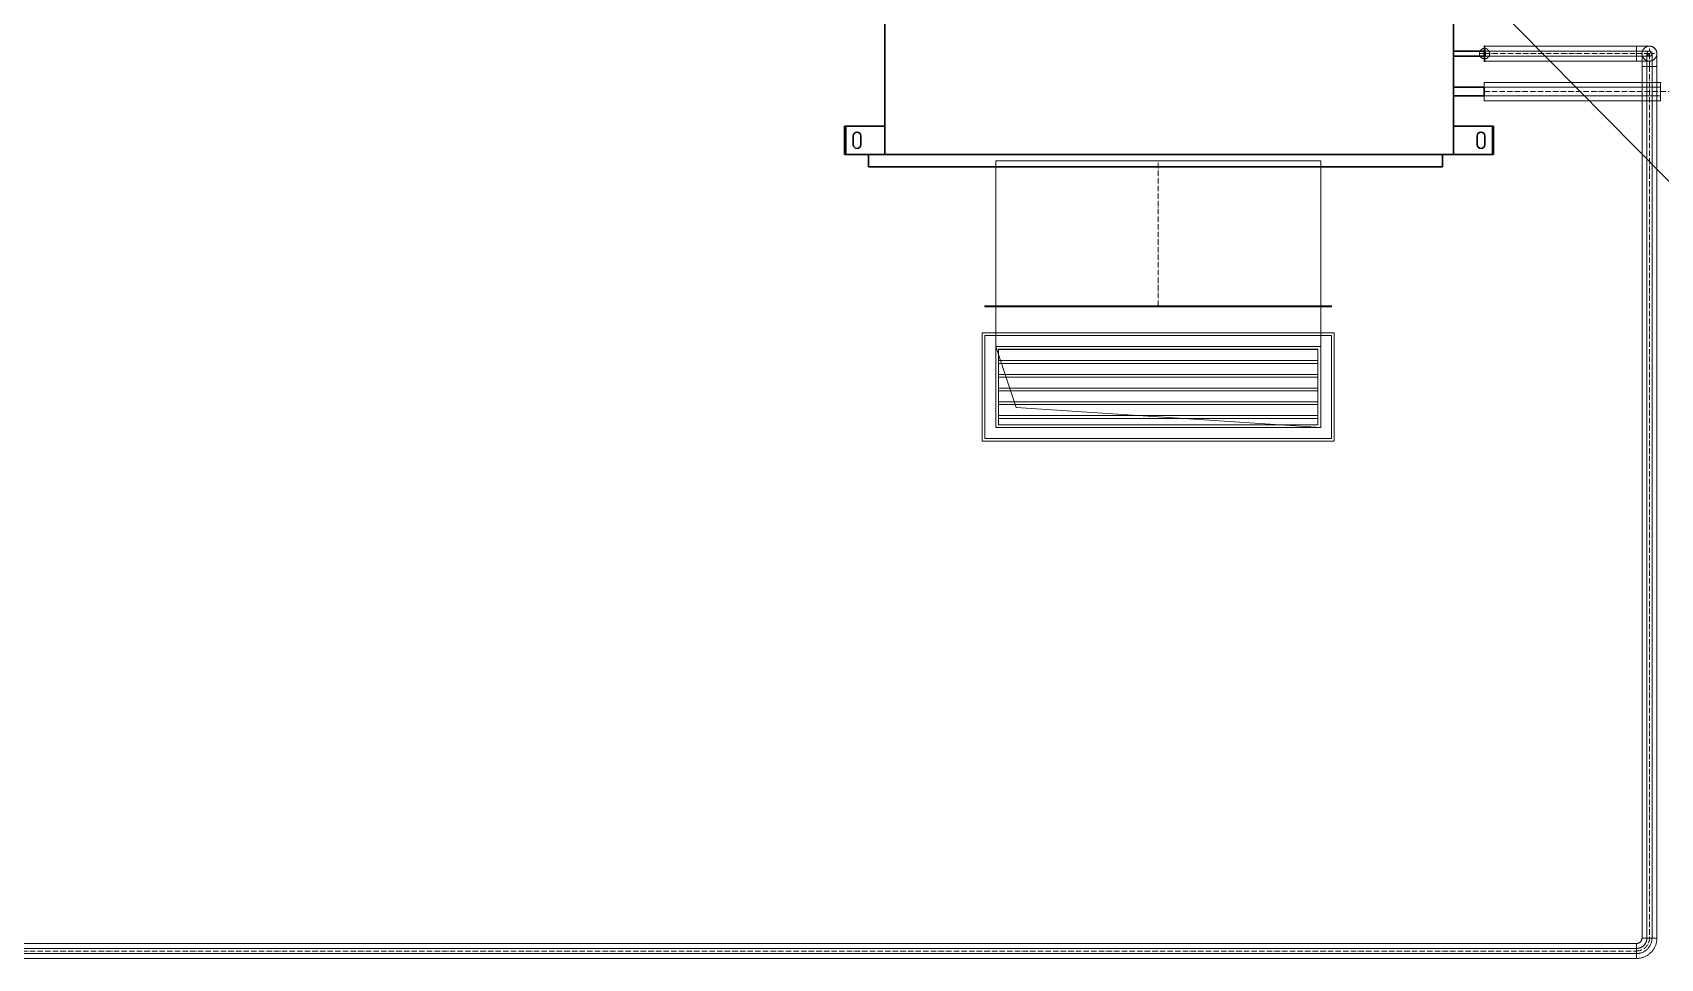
# Model space of a CAD drawing. Header units: millimetres. Extents: x -88595 to 880822, y -1054509 to -148035.
# Drawn here: x 190598 to 193604, y -246201 to -244491 of the extents above; entities that cross this region are included whole.
import ezdxf

# ---------------------------------------------------------------- set-up
doc = ezdxf.new("R2010")
doc.units = ezdxf.units.MM
doc.linetypes.add('$0$ADSK_Осевая', pattern=[14, 10, -2, 0, -2])
doc.linetypes.add('$1$ADSK_Осевая', pattern=[14, 10, -2, 0, -2])
for name, color, linetype, lineweight in [('Аннотация', 7, 'Continuous', 20), ('Воздуховоды', 7, 'Continuous', 18), ('Изоляция', 7, 'Continuous', 18), ('Оборудование', 7, 'Continuous', 18), ('Трубопровод', 7, 'Continuous', 18), ('Трубопроводы', 7, 'Continuous', 18)]:
    doc.layers.add(name, color=color, linetype=linetype, lineweight=lineweight)

# ---------------------------------------------------------------- blocks, each defined once
blk = doc.blocks.new('$0$ADSK_Канальный блок кондиционера1 - AD242MJERAB-3267365-В_Координация_1 этаж ОВ3')
at = {"layer": 'Оборудование', "color": 150, "lineweight": 30, "true_color": 0x0080ff}
for p, q in [((-599, 0), (-599, -72)), ((-597, 0), (-599, 0)), ((-597, 0), (-599, 0)), ((-599, 0), (-599, -72)), ((-597, 0), (-596, 0)), ((-597, 0), (-525, 0)), ((-597, 0), (-597, -72)), ((-525, 0), (-596, 0)), ((505, 5), (-555, 5)), ((-555, 5), (505, 5)), ((-555, 5), (-555, 0)), ((-555, 5), (-555, 0)), ((505, 0), (-555, 0)), ((-555, 0), (505, 0)), ((525, 0), (-525, 0)), ((-525, 0), (525, 0)), ((-525, 0), (-525, -697)), ((-525, 0), (-525, -697)), ((-525, -72), (-525, 0)), ((-525, 0), (-525, -72)), ((505, 0), (505, 5)), ((505, 5), (505, 0)), ((525, -697), (525, 0)), ((525, 0), (525, -697)), ((525, 0), (597, 0)), ((596, 0), (525, 0)), ((525, -72), (525, 0)), ((525, 0), (525, -72)), ((596, 0), (597, 0)), ((599, 0), (597, 0)), ((599, 0), (597, 0)), ((597, 0), (597, -72)), ((599, -72), (599, 0)), ((599, 0), (599, -72)), ((-583, -54), (-583, -38)), ((-583, -38), (-583, -54)), ((-569, -38), (-569, -54)), ((-569, -54), (-569, -38)), ((569, -38), (569, -54)), ((569, -54), (569, -38)), ((583, -54), (583, -38)), ((583, -38), (583, -54)), ((-599, -72), (-597, -72)), ((-599, -72), (-597, -72)), ((-525, -72), (-597, -72)), ((-596, -72), (-597, -72)), ((-596, -72), (-525, -72)), ((525, -72), (596, -72)), ((597, -72), (525, -72)), ((615, -87), (525, -87)), ((525, -87), (525, -287)), ((525, -287), (525, -87)), ((525, -87), (615, -87)), ((597, -72), (596, -72)), ((597, -72), (599, -72)), ((597, -72), (599, -72)), ((615, -287), (615, -87)), ((615, -87), (615, -287)), ((525, -287), (615, -287)), ((615, -287), (525, -287)), ((550, -414.5), (525, -414.5)), ((525, -414.5), (525, -439.5)), ((525, -414.5), (525, -439.5)), ((550, -439.5), (550, -414.5)), ((550, -439.5), (550, -414.5)), ((525, -439.5), (550, -439.5)), ((582, -506.25), (525, -506.25)), ((525, -506.25), (525, -515.75)), ((525, -506.25), (525, -515.75)), ((582, -515.75), (582, -506.25)), ((582, -515.75), (582, -506.25)), ((525, -515.75), (582, -515.75)), ((582, -573.06), (525, -573.06)), ((525, -573.06), (525, -588.94)), ((525, -573.06), (525, -588.94)), ((525, -588.94), (582, -588.94)), ((582, -588.94), (582, -573.06)), ((582, -588.94), (582, -573.06)), ((-599, -645), (-599, -697)), ((-597, -645), (-599, -645)), ((-597, -645), (-599, -645)), ((-599, -645), (-599, -697)), ((-597, -645), (-596, -645)), ((-597, -645), (-525, -645)), ((-597, -645), (-597, -697)), ((-525, -645), (-596, -645)), ((-525, -645), (-525, -697)), ((-525, -697), (-525, -645)), ((525, -645), (597, -645)), ((596, -645), (525, -645)), ((525, -645), (525, -697)), ((525, -697), (525, -645)), ((596, -645), (597, -645)), ((599, -645), (597, -645)), ((599, -645), (597, -645)), ((597, -645), (597, -697)), ((599, -697), (599, -645)), ((599, -645), (599, -697)), ((-583, -679), (-583, -663)), ((-583, -663), (-583, -679)), ((-569, -663), (-569, -679)), ((-569, -679), (-569, -663)), ((569, -663), (569, -679)), ((569, -679), (569, -663)), ((583, -679), (583, -663)), ((583, -663), (583, -679)), ((-599, -697), (-597, -697)), ((-599, -697), (-597, -697)), ((-525, -697), (-597, -697)), ((-596, -697), (-597, -697)), ((-596, -697), (-525, -697)), ((505, -697), (-555, -697)), ((-555, -697), (505, -697)), ((-555, -697), (-555, -720)), ((-555, -697), (-555, -720)), ((505, -720), (-555, -720)), ((-555, -720), (505, -720)), ((525, -697), (-525, -697)), ((-525, -697), (525, -697)), ((505, -720), (505, -697)), ((505, -697), (505, -720)), ((525, -697), (596, -697)), ((597, -697), (525, -697)), ((597, -697), (596, -697)), ((597, -697), (599, -697)), ((597, -697), (599, -697))]:
    blk.add_line(p, q, dxfattribs=at)
for centre, start, end in [((-576, -38), 360, 180), ((-576, -38), 360, 180), ((-576, -54), 180, 0), ((-576, -54), 180, 360), ((576, -38), 0, 180), ((576, -38), 0, 180), ((576, -54), 180, 360), ((576, -54), 180, 0), ((-576, -663), 0, 180), ((-576, -663), 0, 180), ((576, -663), 0, 180), ((576, -663), 0, 180), ((-576, -679), 180, 0), ((-576, -679), 180, 0), ((576, -679), 180, 0), ((576, -679), 180, 0)]:
    blk.add_arc(centre, 7, start, end, dxfattribs=at)
blk = doc.blocks.new('$0$ADSK_МедьПайка_Отвод-гнутая труба - Отвод _гнутая труба_-3197929-В_Координация_1 этаж ОВ3')
at = {"layer": 'Трубопроводы', "color": 190, "true_color": 0x8000ff}
for p, q in [((7780.8, 18652.2), (7780.8, 18647.4)), ((7780.8, 18647.4), (7780.8, 18642.7))]:
    blk.add_line(p, q, dxfattribs=at)
at = {"layer": 'Трубопроводы', "color": 190, "true_color": 0x8000ff, "flags": 128}
for points in [[(7780.8, 18652.2), (7781.7, 18652.2), (7782.7, 18652.2), (7783.6, 18652.2), (7784.6, 18652.2), (7785.5, 18652.2), (7786.4, 18652.2), (7787.4, 18652.2), (7788.3, 18652.2), (7789.2, 18652.2), (7790.1, 18652.2), (7790.9, 18652.2), (7791.8, 18652.2), (7792.6, 18652.2), (7793.4, 18652.2), (7794.2, 18652.2), (7795, 18652.2), (7795.8, 18652.2), (7796.5, 18652.2), (7797.2, 18652.2), (7797.9, 18652.2), (7798.5, 18652.2), (7799.1, 18652.2), (7799.7, 18652.2), (7800.3, 18652.2), (7800.8, 18652.2), (7801.3, 18652.2), (7801.8, 18652.2), (7802.2, 18652.2), (7802.6, 18652.2), (7803, 18652.2), (7803.3, 18652.2), (7803.6, 18652.2), (7803.8, 18652.2), (7804.1, 18652.2), (7804.2, 18652.2), (7804.4, 18652.2), (7804.5, 18652.2), (7804.6, 18652.2), (7804.6, 18652.2)], [(7804.6, 18642.7), (7804.6, 18642.7), (7804.5, 18642.7), (7804.4, 18642.7), (7804.3, 18642.7), (7804.1, 18642.7), (7803.9, 18642.7), (7803.7, 18642.7), (7803.4, 18642.7), (7803.1, 18642.7), (7802.7, 18642.7), (7802.3, 18642.7), (7801.9, 18642.7), (7801.4, 18642.7), (7801, 18642.7), (7800.4, 18642.7), (7799.9, 18642.7), (7799.3, 18642.7), (7798.7, 18642.7), (7798, 18642.7), (7797.4, 18642.7), (7796.7, 18642.7), (7796, 18642.7), (7795.2, 18642.7), (7794.4, 18642.7), (7793.6, 18642.7), (7792.8, 18642.7), (7792, 18642.7), (7791.2, 18642.7), (7790.3, 18642.7), (7789.4, 18642.7), (7788.5, 18642.7), (7787.6, 18642.7), (7786.7, 18642.7), (7785.8, 18642.7), (7784.8, 18642.7), (7783.9, 18642.7), (7782.9, 18642.7), (7782, 18642.7), (7781, 18642.7), (7780.8, 18642.7)], [(7799.8, 18647.4), (7799.8, 18647.6), (7799.8, 18647.8), (7799.9, 18648), (7799.9, 18648.2), (7799.9, 18648.4), (7800, 18648.6), (7800, 18648.7), (7800.1, 18648.9), (7800.1, 18649.1), (7800.2, 18649.3), (7800.3, 18649.5), (7800.4, 18649.6), (7800.5, 18649.8), (7800.6, 18650), (7800.7, 18650.1), (7800.8, 18650.3), (7800.9, 18650.4), (7801, 18650.6), (7801.1, 18650.7), (7801.3, 18650.8), (7801.4, 18651), (7801.6, 18651.1), (7801.7, 18651.2), (7801.9, 18651.3), (7802, 18651.4), (7802.2, 18651.5), (7802.3, 18651.6), (7802.5, 18651.7), (7802.7, 18651.8), (7802.9, 18651.9), (7803, 18651.9), (7803.2, 18652), (7803.4, 18652), (7803.6, 18652.1), (7803.8, 18652.1), (7804, 18652.2), (7804.2, 18652.2), (7804.3, 18652.2), (7804.5, 18652.2), (7804.6, 18652.2)], [(7804.6, 18642.7), (7804.4, 18642.7), (7804.2, 18642.7), (7804, 18642.7), (7803.8, 18642.7), (7803.6, 18642.8), (7803.5, 18642.8), (7803.3, 18642.9), (7803.1, 18642.9), (7802.9, 18643), (7802.7, 18643), (7802.6, 18643.1), (7802.4, 18643.2), (7802.2, 18643.3), (7802.1, 18643.4), (7801.9, 18643.5), (7801.7, 18643.6), (7801.6, 18643.7), (7801.5, 18643.9), (7801.3, 18644), (7801.2, 18644.1), (7801, 18644.3), (7800.9, 18644.4), (7800.8, 18644.5), (7800.7, 18644.7), (7800.6, 18644.9), (7800.5, 18645), (7800.4, 18645.2), (7800.3, 18645.4), (7800.2, 18645.5), (7800.2, 18645.7), (7800.1, 18645.9), (7800, 18646.1), (7800, 18646.3), (7799.9, 18646.4), (7799.9, 18646.6), (7799.9, 18646.8), (7799.9, 18647), (7799.8, 18647.2), (7799.8, 18647.4), (7799.8, 18647.4)], [(7804.6, 18652.2), (7804.8, 18652.2), (7805, 18652.2), (7805.2, 18652.2), (7805.3, 18652.1), (7805.5, 18652.1), (7805.7, 18652.1), (7805.9, 18652), (7806.1, 18652), (7806.3, 18651.9), (7806.4, 18651.8), (7806.6, 18651.7), (7806.8, 18651.7), (7807, 18651.6), (7807.1, 18651.5), (7807.3, 18651.4), (7807.4, 18651.3), (7807.6, 18651.1), (7807.7, 18651), (7807.9, 18650.9), (7808, 18650.7), (7808.1, 18650.6), (7808.3, 18650.5), (7808.4, 18650.3), (7808.5, 18650.2), (7808.6, 18650), (7808.7, 18649.8), (7808.8, 18649.7), (7808.9, 18649.5), (7809, 18649.3), (7809, 18649.2), (7809.1, 18649), (7809.2, 18648.8), (7809.2, 18648.6), (7809.2, 18648.4), (7809.3, 18648.2), (7809.3, 18648.1), (7809.3, 18647.9), (7809.3, 18647.7), (7809.4, 18647.5), (7809.4, 18647.4)], [(7809.4, 18647.4), (7809.3, 18647.2), (7809.3, 18647.1), (7809.3, 18646.9), (7809.3, 18646.7), (7809.3, 18646.5), (7809.2, 18646.3), (7809.2, 18646.1), (7809.1, 18645.9), (7809, 18645.8), (7809, 18645.6), (7808.9, 18645.4), (7808.8, 18645.2), (7808.7, 18645.1), (7808.6, 18644.9), (7808.5, 18644.7), (7808.4, 18644.6), (7808.3, 18644.4), (7808.2, 18644.3), (7808, 18644.2), (7807.9, 18644), (7807.8, 18643.9), (7807.6, 18643.8), (7807.5, 18643.6), (7807.3, 18643.5), (7807.2, 18643.4), (7807, 18643.3), (7806.8, 18643.2), (7806.7, 18643.1), (7806.5, 18643.1), (7806.3, 18643), (7806.1, 18642.9), (7806, 18642.9), (7805.8, 18642.8), (7805.6, 18642.8), (7805.4, 18642.7), (7805.2, 18642.7), (7805, 18642.7), (7804.8, 18642.7), (7804.6, 18642.7), (7804.6, 18642.7)]]:
    blk.add_lwpolyline(points, dxfattribs=at)
at = {"layer": 'Трубопроводы', "color": 190, "true_color": 0x8000ff}
for start, end in [(0, 180), (180, 0)]:
    blk.add_arc((7804.6, 18647.4), 4.76, start, end, dxfattribs=at)
blk = doc.blocks.new('$0$ADSK_МедьПайка_Отвод-гнутая труба - Отвод _гнутая труба_-V41-В_Координация_1 этаж ОВ3')
at = {"layer": 'Трубопроводы', "color": 190, "true_color": 0x8000ff}
for p, q in [((13799.8, 18623.6), (13804.6, 18623.6)), ((13804.6, 18623.6), (13809.4, 18623.6))]:
    blk.add_line(p, q, dxfattribs=at)
at = {"layer": 'Трубопроводы', "color": 190, "true_color": 0x8000ff, "flags": 128}
for points in [[(13799.8, 18647.4), (13799.8, 18647.4), (13799.8, 18647.4), (13799.8, 18647.3), (13799.8, 18647.1), (13799.8, 18647), (13799.8, 18646.8), (13799.8, 18646.5), (13799.8, 18646.2), (13799.8, 18645.9), (13799.8, 18645.6), (13799.8, 18645.2), (13799.8, 18644.7), (13799.8, 18644.3), (13799.8, 18643.8), (13799.8, 18643.3), (13799.8, 18642.7), (13799.8, 18642.1), (13799.8, 18641.5), (13799.8, 18640.9), (13799.8, 18640.2), (13799.8, 18639.5), (13799.8, 18638.8), (13799.8, 18638.1), (13799.8, 18637.3), (13799.8, 18636.5), (13799.8, 18635.7), (13799.8, 18634.9), (13799.8, 18634), (13799.8, 18633.1), (13799.8, 18632.3), (13799.8, 18631.4), (13799.8, 18630.5), (13799.8, 18629.5), (13799.8, 18628.6), (13799.8, 18627.7), (13799.8, 18626.7), (13799.8, 18625.8), (13799.8, 18624.8), (13799.8, 18623.9), (13799.8, 18623.6)], [(13809.4, 18623.6), (13809.4, 18624.6), (13809.4, 18625.5), (13809.4, 18626.5), (13809.4, 18627.4), (13809.4, 18628.4), (13809.4, 18629.3), (13809.4, 18630.2), (13809.4, 18631.1), (13809.4, 18632), (13809.4, 18632.9), (13809.4, 18633.8), (13809.4, 18634.6), (13809.4, 18635.5), (13809.4, 18636.3), (13809.4, 18637.1), (13809.4, 18637.8), (13809.4, 18638.6), (13809.4, 18639.3), (13809.4, 18640), (13809.4, 18640.7), (13809.4, 18641.4), (13809.4, 18642), (13809.4, 18642.6), (13809.4, 18643.1), (13809.4, 18643.7), (13809.4, 18644.2), (13809.4, 18644.6), (13809.4, 18645.1), (13809.4, 18645.5), (13809.4, 18645.8), (13809.4, 18646.1), (13809.4, 18646.4), (13809.4, 18646.7), (13809.4, 18646.9), (13809.4, 18647.1), (13809.4, 18647.2), (13809.4, 18647.3), (13809.4, 18647.4), (13809.4, 18647.4)]]:
    blk.add_lwpolyline(points, dxfattribs=at)
at = {"layer": 'Трубопроводы', "color": 190, "true_color": 0x8000ff}
for start, end in [(90, 270), (270, 90)]:
    blk.add_arc((13804.6, 18647.4), 4.76, start, end, dxfattribs=at)
blk = doc.blocks.new('$0$ADSK_МедьПайка_Отвод-гнутая труба - Отвод _гнутая труба_-V43-В_Координация_1 этаж ОВ3')
at = {"layer": 'Трубопроводы', "color": 190, "true_color": 0x8000ff}
for p, q in [((-23.8, 4.8), (-23.8, -4.8)), ((-23.8, 4.8), (-23.8, -4.8)), ((4.8, 23.8), (-4.8, 23.8)), ((4.8, 23.8), (-4.8, 23.8))]:
    blk.add_line(p, q, dxfattribs=at)
at = {"layer": 'Трубопроводы', "color": 190, "true_color": 0x8000ff, "flags": 128}
for points in [[(-23.8, -4.8), (-22.7, -4.7), (-21.5, -4.7), (-20.4, -4.6), (-19.2, -4.4), (-18.1, -4.2), (-17, -3.9), (-15.9, -3.6), (-14.8, -3.3), (-13.7, -2.9), (-12.7, -2.5), (-11.6, -2), (-10.6, -1.5), (-9.6, -1), (-8.6, -0.4), (-7.7, 0.2), (-6.7, 0.9), (-5.8, 1.6), (-5, 2.3), (-4.1, 3.1), (-3.3, 3.9), (-2.5, 4.7), (-1.8, 5.6), (-1.1, 6.5), (-0.4, 7.4), (0.2, 8.4), (0.8, 9.3), (1.4, 10.3), (1.9, 11.4), (2.4, 12.4), (2.8, 13.5), (3.2, 14.5), (3.6, 15.6), (3.9, 16.7), (4.1, 17.8), (4.3, 18.9), (4.5, 20.1), (4.6, 21.2), (4.7, 22.3), (4.8, 23.5), (4.8, 23.8)], [(-4.8, 23.8), (-4.8, 23), (-4.8, 22.3), (-4.9, 21.5), (-5, 20.8), (-5.1, 20), (-5.3, 19.3), (-5.5, 18.5), (-5.7, 17.8), (-6, 17.1), (-6.3, 16.4), (-6.6, 15.7), (-6.9, 15), (-7.3, 14.3), (-7.7, 13.7), (-8.1, 13), (-8.5, 12.4), (-9, 11.8), (-9.5, 11.2), (-10, 10.7), (-10.5, 10.1), (-11.1, 9.6), (-11.7, 9.1), (-12.3, 8.7), (-12.9, 8.2), (-13.5, 7.8), (-14.2, 7.4), (-14.8, 7), (-15.5, 6.7), (-16.2, 6.3), (-16.9, 6.1), (-17.6, 5.8), (-18.3, 5.6), (-19.1, 5.4), (-19.8, 5.2), (-20.6, 5), (-21.3, 4.9), (-22.1, 4.8), (-22.8, 4.8), (-23.6, 4.8), (-23.8, 4.8)]]:
    blk.add_lwpolyline(points, dxfattribs=at)
blk = doc.blocks.new('$0$ADSK_Решетка вентиляционная жалюзийная_Приточная2 - Решетка приточная_Однорядная-4279701-В_Координация_1 этаж ОВ3')
at = {"layer": 'Воздуховоды', "lineweight": 9, "true_color": 0xffffff}
h = blk.add_hatch(dxfattribs=at)
h.set_pattern_fill('FP_24', style=0, pattern_type=2)
h.set_pattern_definition([(180, (-5799.85, 17717.073), (-3e-15, -25.4), [25.4, 0, 0, 0]), (180, (-5799.85, 17711.993), (-3e-15, -25.4), [25.4, 0, 0, 0])])
h.paths.add_polyline_path([(-6094.9, 17657.2), (-5504.9, 17657.2), (-5504.9, 17797.2), (-6094.9, 17797.2)])
at = {"layer": 'Воздуховоды', "color": 140, "true_color": 0x1bb3e4}
for p, q in [((-6124.9, 17627.2), (-6124.9, 17827.2)), ((-6124.9, 17827.2), (-5474.9, 17827.2)), ((-5474.9, 17827.2), (-6124.9, 17827.2)), ((-6124.9, 17827.2), (-6124.9, 17627.2)), ((-5474.9, 17827.2), (-5474.9, 17627.2)), ((-5474.9, 17627.2), (-5474.9, 17827.2)), ((-6099.9, 17652.2), (-6099.9, 17802.2)), ((-6099.9, 17802.2), (-5499.9, 17802.2)), ((-5499.9, 17802.2), (-6099.9, 17802.2)), ((-6099.9, 17802.2), (-6099.9, 17652.2)), ((-5504.9, 17797.2), (-6094.9, 17797.2)), ((-6094.9, 17797.2), (-6094.9, 17657.2)), ((-6094.9, 17657.2), (-6094.9, 17797.2)), ((-6094.9, 17797.2), (-5504.9, 17797.2)), ((-6094.9, 17657.2), (-6094.9, 17797.2)), ((-6094.9, 17797.2), (-5504.9, 17797.2)), ((-5504.9, 17797.2), (-6094.9, 17797.2)), ((-6094.9, 17797.2), (-6094.9, 17657.2)), ((-5504.9, 17657.2), (-5504.9, 17797.2)), ((-5504.9, 17797.2), (-5504.9, 17657.2)), ((-5504.9, 17797.2), (-5504.9, 17657.2)), ((-5504.9, 17657.2), (-5504.9, 17797.2)), ((-5499.9, 17802.2), (-5499.9, 17652.2)), ((-5499.9, 17652.2), (-5499.9, 17802.2)), ((-5499.9, 17652.2), (-6099.9, 17652.2)), ((-6099.9, 17652.2), (-5499.9, 17652.2)), ((-6094.9, 17657.2), (-5504.9, 17657.2)), ((-5504.9, 17657.2), (-6094.9, 17657.2)), ((-5504.9, 17657.2), (-6094.9, 17657.2)), ((-6094.9, 17657.2), (-5504.9, 17657.2)), ((-5474.9, 17627.2), (-6124.9, 17627.2)), ((-6124.9, 17627.2), (-5474.9, 17627.2))]:
    blk.add_line(p, q, dxfattribs=at)
blk = doc.blocks.new('$0$ADSK_Отвод_Прямоугольный1 - Стандарт-4055408-В_Координация_1 этаж ОВ3')
at = {"layer": 'Воздуховоды', "color": 140, "true_color": 0x1bb3e4}
for p, q in [((-5479.9, 17877.2), (-6119.9, 17877.2)), ((-6119.9, 17877.2), (-5479.9, 17877.2)), ((-6119.9, 17875.2), (-6119.9, 17877.2)), ((-6119.9, 17875.2), (-6119.9, 17877.2)), ((-5479.9, 17875.2), (-6119.9, 17875.2)), ((-6119.9, 17875.2), (-5479.9, 17875.2)), ((-6099.9, 17877.2), (-6099.9, 17852.2)), ((-5499.9, 17877.2), (-6099.9, 17877.2)), ((-6099.9, 17877.2), (-5499.9, 17877.2)), ((-6099.9, 17852.2), (-6099.9, 17877.2)), ((-5499.9, 17877.2), (-6099.9, 17877.2)), ((-6099.9, 17877.2), (-5499.9, 17877.2)), ((-6099.9, 17875.2), (-6099.9, 17877.2)), ((-6099.9, 17875.2), (-6099.9, 17877.2)), ((-5499.9, 17875.2), (-6099.9, 17875.2)), ((-6099.9, 17875.2), (-5499.9, 17875.2)), ((-5499.9, 17877.2), (-5499.9, 17852.2)), ((-5499.9, 17852.2), (-5499.9, 17877.2)), ((-5499.9, 17877.2), (-5499.9, 17875.2)), ((-5499.9, 17875.2), (-5499.9, 17877.2)), ((-5479.9, 17877.2), (-5479.9, 17875.2)), ((-5479.9, 17875.2), (-5479.9, 17877.2)), ((-6099.9, 17852.2), (-6099.9, 17802.2)), ((-6099.9, 17852.2), (-6099.9, 17652.2)), ((-5499.9, 17802.2), (-5499.9, 17852.2)), ((-5499.9, 17852.2), (-5499.9, 17652.2)), ((-5479.9, 17822.2), (-6119.9, 17822.2)), ((-6119.9, 17822.2), (-6119.9, 17632.2)), ((-6119.9, 17632.2), (-6119.9, 17822.2)), ((-6119.9, 17822.2), (-5479.9, 17822.2)), ((-6099.9, 17802.2), (-6099.9, 17652.2)), ((-6099.9, 17802.2), (-5499.9, 17802.2)), ((-6099.9, 17652.2), (-6099.9, 17802.2)), ((-6099.9, 17802.2), (-5499.9, 17802.2)), ((-5499.9, 17802.2), (-6099.9, 17802.2)), ((-6099.9, 17802.2), (-6099.9, 17652.2)), ((-5499.9, 17652.2), (-5499.9, 17802.2)), ((-5499.9, 17802.2), (-5499.9, 17652.2)), ((-5499.9, 17652.2), (-5499.9, 17802.2)), ((-5479.9, 17632.2), (-5479.9, 17822.2)), ((-5479.9, 17822.2), (-5479.9, 17632.2)), ((-6099.9, 17652.2), (-5499.9, 17652.2)), ((-5499.9, 17652.2), (-6099.9, 17652.2)), ((-5499.9, 17652.2), (-6099.9, 17652.2)), ((-6099.9, 17652.2), (-5499.9, 17652.2)), ((-6119.9, 17632.2), (-5479.9, 17632.2)), ((-5479.9, 17632.2), (-6119.9, 17632.2))]:
    blk.add_line(p, q, dxfattribs=at)

msp = doc.modelspace()

# ---------------------------------------------------------------- linework, layer by layer
at = {"layer": 'Аннотация'}
msp.add_line((193286, -244427.4), (194136.8, -245290.3), dxfattribs=at)
at = {"layer": 'Воздуховоды', "color": 140, "true_color": 0x1bb3e4}
for p, q in [((192376.8, -244727.5), (192976.8, -244727.5)), ((192376.8, -244995.5), (192376.8, -244727.5)), ((192976.8, -244727.5), (192976.8, -244995.5)), ((192376.8, -244995.5), (192976.8, -244995.5)), ((192976.8, -245070.5), (192376.8, -245070.5)), ((192376.8, -245070.5), (192376.8, -245220.5)), ((192376.8, -245070.5), (192414.3, -245183)), ((192976.8, -245220.5), (192976.8, -245070.5)), ((192976.8, -245220.5), (192414.3, -245183)), ((192376.8, -245220.5), (192976.8, -245220.5))]:
    msp.add_line(p, q, dxfattribs=at)
at = {"layer": 'Воздуховоды', "color": 140, "linetype": '$0$ADSK_Осевая', "true_color": 0x1bb3e4}
msp.add_line((192676.8, -244995.5), (192676.8, -244727.5), dxfattribs=at)
at = {"layer": 'Изоляция', "color": 190, "true_color": 0x8000ff}
for p, q in [((193279.8, -244515.2), (193278.8, -244515.2)), ((193278.8, -244515.2), (193278.8, -244544.3)), ((193279.8, -244544.3), (193279.8, -244515.2)), ((193560, -244516), (193279.8, -244516)), ((193560, -244543.5), (193560, -244516)), ((193278.8, -244544.3), (193279.8, -244544.3)), ((193279.8, -244543.5), (193560, -244543.5)), ((193570.1, -244553.6), (193570.1, -246163.2)), ((193597.6, -244553.6), (193570.1, -244553.6)), ((193597.6, -246163.2), (193597.6, -244553.6)), ((193560, -246173.2), (187597.6, -246173.2)), ((193560, -246200.7), (193560, -246173.2)), ((193570.1, -246163.2), (193597.6, -246163.2)), ((187589.8, -246200.7), (193560, -246200.7))]:
    msp.add_line(p, q, dxfattribs=at)
at = {"layer": 'Изоляция', "color": 134, "true_color": 0x00a6a6}
for p, q in [((193604.1, -244582.8), (193278.8, -244582.8)), ((193278.8, -244582.8), (193278.8, -244616.7)), ((193604.1, -244616.7), (193604.1, -244582.8)), ((193278.8, -244616.7), (193604.1, -244616.7))]:
    msp.add_line(p, q, dxfattribs=at)
at = {"layer": 'Изоляция', "color": 190, "true_color": 0x8000ff, "flags": 128}
for points in [[(193560, -244516), (193561, -244516), (193561.9, -244516), (193562.9, -244516), (193563.8, -244516), (193564.7, -244516), (193565.7, -244516), (193566.6, -244516), (193567.5, -244516), (193568.4, -244516), (193569.3, -244516), (193570.2, -244516), (193571, -244516), (193571.8, -244516), (193572.7, -244516), (193573.5, -244516), (193574.2, -244516), (193575, -244516), (193575.7, -244516), (193576.4, -244516), (193577.1, -244516), (193577.7, -244516), (193578.4, -244516), (193579, -244516), (193579.5, -244516), (193580, -244516), (193580.5, -244516), (193581, -244516), (193581.4, -244516), (193581.8, -244516), (193582.2, -244516), (193582.5, -244516), (193582.8, -244516), (193583.1, -244516), (193583.3, -244516), (193583.5, -244516), (193583.6, -244516), (193583.7, -244516), (193583.8, -244516), (193583.8, -244516)], [(193570.1, -244529.8), (193570.1, -244529.2), (193570.1, -244528.7), (193570.2, -244528.1), (193570.2, -244527.6), (193570.3, -244527), (193570.5, -244526.5), (193570.6, -244526), (193570.8, -244525.4), (193570.9, -244524.9), (193571.1, -244524.4), (193571.4, -244523.9), (193571.6, -244523.4), (193571.9, -244522.9), (193572.2, -244522.5), (193572.5, -244522), (193572.8, -244521.6), (193573.1, -244521.1), (193573.5, -244520.7), (193573.8, -244520.3), (193574.2, -244519.9), (193574.6, -244519.5), (193575.1, -244519.2), (193575.5, -244518.8), (193575.9, -244518.5), (193576.4, -244518.2), (193576.9, -244517.9), (193577.3, -244517.6), (193577.8, -244517.4), (193578.3, -244517.2), (193578.8, -244516.9), (193579.4, -244516.8), (193579.9, -244516.6), (193580.4, -244516.4), (193580.9, -244516.3), (193581.5, -244516.2), (193582, -244516.1), (193582.6, -244516.1), (193583.1, -244516), (193583.7, -244516), (193583.8, -244516)], [(193583.8, -244516), (193584.4, -244516), (193584.9, -244516.1), (193585.5, -244516.1), (193586, -244516.2), (193586.6, -244516.3), (193587.1, -244516.4), (193587.6, -244516.5), (193588.1, -244516.7), (193588.7, -244516.9), (193589.2, -244517.1), (193589.7, -244517.3), (193590.2, -244517.6), (193590.7, -244517.8), (193591.1, -244518.1), (193591.6, -244518.4), (193592, -244518.7), (193592.5, -244519.1), (193592.9, -244519.4), (193593.3, -244519.8), (193593.7, -244520.2), (193594.1, -244520.6), (193594.4, -244521), (193594.8, -244521.4), (193595.1, -244521.9), (193595.4, -244522.3), (193595.7, -244522.8), (193596, -244523.3), (193596.2, -244523.8), (193596.4, -244524.3), (193596.6, -244524.8), (193596.8, -244525.3), (193597, -244525.8), (193597.1, -244526.4), (193597.3, -244526.9), (193597.4, -244527.4), (193597.5, -244528), (193597.5, -244528.5), (193597.6, -244529.1), (193597.6, -244529.6), (193597.6, -244529.8)], [(193583.8, -244543.5), (193583.8, -244543.5), (193583.7, -244543.5), (193583.6, -244543.5), (193583.5, -244543.5), (193583.3, -244543.5), (193583.1, -244543.5), (193582.9, -244543.5), (193582.6, -244543.5), (193582.3, -244543.5), (193581.9, -244543.5), (193581.6, -244543.5), (193581.1, -244543.5), (193580.7, -244543.5), (193580.2, -244543.5), (193579.7, -244543.5), (193579.1, -244543.5), (193578.5, -244543.5), (193577.9, -244543.5), (193577.3, -244543.5), (193576.6, -244543.5), (193575.9, -244543.5), (193575.2, -244543.5), (193574.4, -244543.5), (193573.7, -244543.5), (193572.9, -244543.5), (193572.1, -244543.5), (193571.2, -244543.5), (193570.4, -244543.5), (193569.5, -244543.5), (193568.6, -244543.5), (193567.7, -244543.5), (193566.8, -244543.5), (193565.9, -244543.5), (193565, -244543.5), (193564.1, -244543.5), (193563.1, -244543.5), (193562.2, -244543.5), (193561.2, -244543.5), (193560.3, -244543.5), (193560, -244543.5)], [(193583.8, -244543.5), (193583.3, -244543.5), (193582.7, -244543.5), (193582.2, -244543.4), (193581.6, -244543.4), (193581.1, -244543.3), (193580.5, -244543.1), (193580, -244543), (193579.5, -244542.8), (193579, -244542.6), (193578.5, -244542.4), (193578, -244542.2), (193577.5, -244542), (193577, -244541.7), (193576.5, -244541.4), (193576.1, -244541.1), (193575.6, -244540.8), (193575.2, -244540.5), (193574.7, -244540.1), (193574.3, -244539.7), (193573.9, -244539.4), (193573.6, -244539), (193573.2, -244538.5), (193572.9, -244538.1), (193572.5, -244537.7), (193572.2, -244537.2), (193572, -244536.7), (193571.7, -244536.3), (193571.4, -244535.8), (193571.2, -244535.3), (193571, -244534.8), (193570.8, -244534.2), (193570.6, -244533.7), (193570.5, -244533.2), (193570.4, -244532.6), (193570.3, -244532.1), (193570.2, -244531.6), (193570.1, -244531), (193570.1, -244530.5), (193570.1, -244529.9), (193570.1, -244529.8)], [(193570.1, -244529.8), (193570.1, -244529.8), (193570.1, -244529.8), (193570.1, -244529.9), (193570.1, -244530.1), (193570.1, -244530.2), (193570.1, -244530.4), (193570.1, -244530.7), (193570.1, -244531), (193570.1, -244531.3), (193570.1, -244531.6), (193570.1, -244532), (193570.1, -244532.5), (193570.1, -244532.9), (193570.1, -244533.4), (193570.1, -244533.9), (193570.1, -244534.5), (193570.1, -244535.1), (193570.1, -244535.7), (193570.1, -244536.3), (193570.1, -244537), (193570.1, -244537.7), (193570.1, -244538.4), (193570.1, -244539.1), (193570.1, -244539.9), (193570.1, -244540.7), (193570.1, -244541.5), (193570.1, -244542.3), (193570.1, -244543.2), (193570.1, -244544.1), (193570.1, -244544.9), (193570.1, -244545.8), (193570.1, -244546.7), (193570.1, -244547.7), (193570.1, -244548.6), (193570.1, -244549.5), (193570.1, -244550.5), (193570.1, -244551.4), (193570.1, -244552.4), (193570.1, -244553.3), (193570.1, -244553.6)], [(193597.6, -244529.8), (193597.6, -244530.3), (193597.5, -244530.9), (193597.5, -244531.4), (193597.4, -244532), (193597.3, -244532.5), (193597.2, -244533), (193597, -244533.6), (193596.9, -244534.1), (193596.7, -244534.6), (193596.5, -244535.1), (193596.3, -244535.6), (193596, -244536.1), (193595.8, -244536.6), (193595.5, -244537.1), (193595.2, -244537.5), (193594.9, -244538), (193594.5, -244538.4), (193594.2, -244538.8), (193593.8, -244539.2), (193593.4, -244539.6), (193593, -244540), (193592.6, -244540.4), (193592.2, -244540.7), (193591.7, -244541), (193591.3, -244541.3), (193590.8, -244541.6), (193590.3, -244541.9), (193589.8, -244542.2), (193589.3, -244542.4), (193588.8, -244542.6), (193588.3, -244542.8), (193587.8, -244542.9), (193587.2, -244543.1), (193586.7, -244543.2), (193586.2, -244543.3), (193585.6, -244543.4), (193585.1, -244543.5), (193584.5, -244543.5), (193584, -244543.5), (193583.8, -244543.5)], [(193597.6, -244553.6), (193597.6, -244552.6), (193597.6, -244551.7), (193597.6, -244550.7), (193597.6, -244549.8), (193597.6, -244548.8), (193597.6, -244547.9), (193597.6, -244547), (193597.6, -244546.1), (193597.6, -244545.2), (193597.6, -244544.3), (193597.6, -244543.4), (193597.6, -244542.6), (193597.6, -244541.7), (193597.6, -244540.9), (193597.6, -244540.1), (193597.6, -244539.4), (193597.6, -244538.6), (193597.6, -244537.9), (193597.6, -244537.2), (193597.6, -244536.5), (193597.6, -244535.8), (193597.6, -244535.2), (193597.6, -244534.6), (193597.6, -244534.1), (193597.6, -244533.5), (193597.6, -244533), (193597.6, -244532.6), (193597.6, -244532.1), (193597.6, -244531.7), (193597.6, -244531.4), (193597.6, -244531.1), (193597.6, -244530.8), (193597.6, -244530.5), (193597.6, -244530.3), (193597.6, -244530.1), (193597.6, -244530), (193597.6, -244529.9), (193597.6, -244529.8), (193597.6, -244529.8)], [(193560, -246200.7), (193561.5, -246200.7), (193563, -246200.6), (193564.5, -246200.5), (193566, -246200.3), (193567.5, -246200), (193568.9, -246199.7), (193570.4, -246199.3), (193571.8, -246198.8), (193573.3, -246198.3), (193574.6, -246197.8), (193576, -246197.2), (193577.4, -246196.5), (193578.7, -246195.8), (193580, -246195), (193581.2, -246194.2), (193582.5, -246193.3), (193583.6, -246192.4), (193584.8, -246191.4), (193585.9, -246190.4), (193587, -246189.4), (193588, -246188.3), (193589, -246187.1), (193589.9, -246185.9), (193590.8, -246184.7), (193591.6, -246183.5), (193592.4, -246182.2), (193593.1, -246180.9), (193593.8, -246179.5), (193594.5, -246178.2), (193595, -246176.8), (193595.5, -246175.4), (193596, -246174), (193596.4, -246172.5), (193596.7, -246171), (193597, -246169.6), (193597.3, -246168.1), (193597.4, -246166.6), (193597.5, -246165.1), (193597.6, -246163.6), (193597.6, -246163.2)], [(193570.1, -246163.2), (193570.1, -246163.6), (193570, -246164), (193570, -246164.4), (193569.9, -246164.8), (193569.9, -246165.2), (193569.8, -246165.6), (193569.7, -246166), (193569.5, -246166.3), (193569.4, -246166.7), (193569.3, -246167.1), (193569.1, -246167.5), (193568.9, -246167.8), (193568.7, -246168.2), (193568.5, -246168.5), (193568.3, -246168.9), (193568.1, -246169.2), (193567.8, -246169.5), (193567.6, -246169.8), (193567.3, -246170.1), (193567, -246170.4), (193566.7, -246170.7), (193566.4, -246170.9), (193566.1, -246171.2), (193565.8, -246171.4), (193565.4, -246171.6), (193565.1, -246171.8), (193564.8, -246172), (193564.4, -246172.2), (193564, -246172.4), (193563.7, -246172.5), (193563.3, -246172.7), (193562.9, -246172.8), (193562.5, -246172.9), (193562.1, -246173), (193561.7, -246173.1), (193561.3, -246173.1), (193560.9, -246173.2), (193560.5, -246173.2), (193560.1, -246173.2), (193560, -246173.2)]]:
    msp.add_lwpolyline(points, dxfattribs=at)
at = {"layer": 'Изоляция', "color": 134, "true_color": 0x00a6a6, "flags": 128}
for points in [[(193604.1, -244582.8), (193605.7, -244582.8)], [(193604.5, -244616.7), (193604.1, -244616.7)]]:
    msp.add_lwpolyline(points, dxfattribs=at)
at = {"layer": 'Изоляция', "color": 190, "true_color": 0x8000ff}
for start, end in [(90, 180), (90, 180), (90, 180), (90, 180), (0, 90), (0, 90), (0, 90), (0, 90), (180, 270), (180, 270), (180, 270), (180, 270), (270, 0), (270, 0), (270, 0), (270, 0)]:
    msp.add_arc((193583.8, -244529.8), 13.8, start, end, dxfattribs=at)
at = {"layer": 'Трубопровод', "color": 190, "true_color": 0x8000ff}
for p, q in [((193560, -244525), (193279.8, -244525)), ((193279.8, -244534.5), (193560, -244534.5)), ((193579.1, -244553.6), (193579.1, -246163.2)), ((193588.6, -246163.2), (193588.6, -244553.6)), ((193560, -246182.2), (187589.8, -246182.2)), ((187589.8, -246191.7), (193560, -246191.7))]:
    msp.add_line(p, q, dxfattribs=at)
at = {"layer": 'Трубопровод', "color": 190, "linetype": '$0$ADSK_Осевая', "true_color": 0x8000ff}
for p, q in [((193583.8, -244539.3), (193583.8, -244520.2)), ((193279.8, -244529.8), (193560, -244529.8)), ((193279.8, -244529.8), (193560, -244529.8)), ((193574.3, -244529.8), (193593.3, -244529.8)), ((193583.8, -244553.6), (193583.8, -246163.2)), ((193583.8, -244553.6), (193583.8, -246163.2)), ((187589.8, -246187), (193560, -246187)), ((187589.8, -246187), (193560, -246187))]:
    msp.add_line(p, q, dxfattribs=at)
at = {"layer": 'Трубопровод', "color": 134, "true_color": 0x00a6a6}
for p, q in [((193604.1, -244591.8), (193278.8, -244591.8)), ((193278.8, -244607.7), (193604.1, -244607.7))]:
    msp.add_line(p, q, dxfattribs=at)
at = {"layer": 'Трубопровод', "color": 134, "linetype": '$0$ADSK_Осевая', "true_color": 0x00a6a6}
msp.add_line((193278.8, -244599.8), (193604.1, -244599.8), dxfattribs=at)
msp.add_line((193278.8, -244599.8), (193604.1, -244599.8), dxfattribs=at)
at = {"layer": 'Трубопровод', "color": 190, "true_color": 0x8000ff}
for centre, radius, start, end in [((193583.8, -244529.8), 4.76, 0, 180), ((193583.8, -244527.4), 2.38, 270, 90), ((193583.8, -244529.8), 4.76, 180, 0), ((193583.8, -244532.1), 2.38, 90, 270)]:
    msp.add_arc(centre, radius, start, end, dxfattribs=at)
at = {"layer": 'Трубопроводы', "color": 190, "true_color": 0x8000ff}
for p, q in [((193278.8, -244524.2), (193277.8, -244524.2)), ((193277.8, -244524.2), (193277.8, -244535.3)), ((193277.8, -244524.2), (193277.8, -244535.3)), ((193278.8, -244525), (193277.8, -244525)), ((193277.8, -244534.5), (193277.8, -244525)), ((193277.8, -244534.5), (193277.8, -244525)), ((193278.8, -244535.3), (193278.8, -244524.2)), ((193278.8, -244535.3), (193278.8, -244524.2)), ((193279.8, -244524.2), (193278.8, -244524.2)), ((193278.8, -244525), (193278.8, -244534.5)), ((193278.8, -244525), (193278.8, -244534.5)), ((193280.8, -244524.2), (193279.8, -244524.2)), ((193279.8, -244524.2), (193279.8, -244535.3)), ((193279.8, -244524.2), (193279.8, -244535.3)), ((193280.8, -244525), (193279.8, -244525)), ((193279.8, -244534.5), (193279.8, -244525)), ((193279.8, -244534.5), (193279.8, -244525)), ((193280.8, -244535.3), (193280.8, -244524.2)), ((193280.8, -244535.3), (193280.8, -244524.2)), ((193280.8, -244525), (193280.8, -244534.5)), ((193280.8, -244525), (193280.8, -244534.5)), ((193288.8, -244529.8), (193269.8, -244529.8)), ((193288.8, -244529.8), (193269.8, -244529.8)), ((193277.8, -244534.5), (193278.8, -244534.5)), ((193277.8, -244535.3), (193278.8, -244535.3)), ((193279.8, -244529.8), (193278.8, -244529.8)), ((193278.8, -244535.3), (193279.8, -244535.3)), ((193279.8, -244534.5), (193280.8, -244534.5)), ((193279.8, -244535.3), (193280.8, -244535.3))]:
    msp.add_line(p, q, dxfattribs=at)
at = {"layer": 'Трубопроводы', "color": 190, "linetype": '$0$ADSK_Осевая', "true_color": 0x8000ff}
for p in [(193560, -244529.8), (193583.8, -244553.6)]:
    msp.add_line(p, (193583.8, -244529.8), dxfattribs=at)
at = {"layer": 'Трубопроводы', "color": 134, "linetype": '$0$ADSK_Осевая', "true_color": 0x00a6a6}
msp.add_line((193604.1, -244599.8), (193643.8, -244599.8), dxfattribs=at)
at = {"layer": 'Трубопроводы', "color": 190, "true_color": 0x8000ff, "flags": 128}
for points in [[(193269.8, -244529.8), (193269.8, -244529.4), (193269.8, -244529), (193269.9, -244528.6), (193269.9, -244528.3), (193270, -244527.9), (193270.1, -244527.5), (193270.2, -244527.1), (193270.3, -244526.8), (193270.4, -244526.4), (193270.6, -244526.1), (193270.7, -244525.7), (193270.9, -244525.4), (193271.1, -244525), (193271.3, -244524.7), (193271.5, -244524.4), (193271.7, -244524.1), (193271.9, -244523.8), (193272.2, -244523.5), (193272.4, -244523.2), (193272.7, -244522.9), (193273, -244522.7), (193273.3, -244522.4), (193273.6, -244522.2), (193273.9, -244522), (193274.2, -244521.8), (193274.5, -244521.6), (193274.8, -244521.4), (193275.2, -244521.2), (193275.5, -244521), (193275.9, -244520.9), (193276.2, -244520.8), (193276.6, -244520.6), (193277, -244520.5), (193277.3, -244520.5), (193277.7, -244520.4), (193278.1, -244520.3), (193278.5, -244520.3), (193278.8, -244520.3), (193279.2, -244520.2), (193279.6, -244520.3), (193280, -244520.3), (193280.4, -244520.3), (193280.7, -244520.4), (193281.1, -244520.4), (193281.5, -244520.5), (193281.9, -244520.6), (193282.2, -244520.7), (193282.6, -244520.8), (193282.9, -244521), (193283.3, -244521.1), (193283.6, -244521.3), (193284, -244521.5), (193284.3, -244521.6), (193284.6, -244521.9), (193284.9, -244522.1), (193285.2, -244522.3), (193285.5, -244522.5), (193285.8, -244522.8), (193286.1, -244523.1), (193286.3, -244523.3), (193286.6, -244523.6), (193286.8, -244523.9), (193287.1, -244524.2), (193287.3, -244524.5), (193287.5, -244524.9), (193287.7, -244525.2), (193287.8, -244525.5), (193288, -244525.9), (193288.2, -244526.2), (193288.3, -244526.6), (193288.4, -244526.9), (193288.5, -244527.3), (193288.6, -244527.7), (193288.7, -244528), (193288.7, -244528.4), (193288.8, -244528.8), (193288.8, -244529.2), (193288.8, -244529.6), (193288.8, -244529.8)], [(193288.8, -244529.8), (193288.8, -244530.1), (193288.8, -244530.5), (193288.8, -244530.9), (193288.7, -244531.3), (193288.6, -244531.7), (193288.6, -244532), (193288.5, -244532.4), (193288.4, -244532.8), (193288.2, -244533.1), (193288.1, -244533.5), (193287.9, -244533.8), (193287.8, -244534.2), (193287.6, -244534.5), (193287.4, -244534.8), (193287.2, -244535.1), (193287, -244535.5), (193286.7, -244535.8), (193286.5, -244536), (193286.2, -244536.3), (193286, -244536.6), (193285.7, -244536.9), (193285.4, -244537.1), (193285.1, -244537.3), (193284.8, -244537.6), (193284.5, -244537.8), (193284.1, -244538), (193283.8, -244538.2), (193283.5, -244538.3), (193283.1, -244538.5), (193282.8, -244538.6), (193282.4, -244538.8), (193282, -244538.9), (193281.7, -244539), (193281.3, -244539.1), (193280.9, -244539.1), (193280.6, -244539.2), (193280.2, -244539.2), (193279.8, -244539.3), (193279.4, -244539.3), (193279, -244539.3), (193278.7, -244539.3), (193278.3, -244539.2), (193277.9, -244539.2), (193277.5, -244539.1), (193277.2, -244539), (193276.8, -244538.9), (193276.4, -244538.8), (193276.1, -244538.7), (193275.7, -244538.6), (193275.4, -244538.4), (193275, -244538.3), (193274.7, -244538.1), (193274.4, -244537.9), (193274, -244537.7), (193273.7, -244537.5), (193273.4, -244537.2), (193273.1, -244537), (193272.8, -244536.7), (193272.6, -244536.5), (193272.3, -244536.2), (193272, -244535.9), (193271.8, -244535.6), (193271.6, -244535.3), (193271.4, -244535), (193271.2, -244534.7), (193271, -244534.3), (193270.8, -244534), (193270.6, -244533.7), (193270.5, -244533.3), (193270.3, -244533), (193270.2, -244532.6), (193270.1, -244532.2), (193270, -244531.9), (193270, -244531.5), (193269.9, -244531.1), (193269.8, -244530.7), (193269.8, -244530.4), (193269.8, -244530), (193269.8, -244529.8)]]:
    msp.add_lwpolyline(points, dxfattribs=at)
at = {"layer": 'Трубопроводы', "color": 190, "linetype": '$1$ADSK_Осевая', "true_color": 0x8000ff}
msp.add_arc((193560, -246163.2), 23.8, 270, 0, dxfattribs=at)

# ---------------------------------------------------------------- block references
at = {"layer": 'Воздуховоды', "color": 140, "true_color": 0x1bb3e4}
for name in ['$0$ADSK_Отвод_Прямоугольный1 - Стандарт-4055408-В_Координация_1 этаж ОВ3', '$0$ADSK_Решетка вентиляционная жалюзийная_Приточная2 - Решетка приточная_Однорядная-4279701-В_Координация_1 этаж ОВ3']:
    msp.add_blockref(name, (198476.7, -262872.7), dxfattribs=at)
at = {"layer": 'Оборудование', "color": 150, "lineweight": 30, "true_color": 0x0080ff}
msp.add_blockref('$0$ADSK_Канальный блок кондиционера1 - AD242MJERAB-3267365-В_Координация_1 этаж ОВ3', (192696.8, -244018.8), dxfattribs=at)
at = {"layer": 'Трубопроводы', "color": 190, "true_color": 0x8000ff}
for name, p in [('$0$ADSK_МедьПайка_Отвод-гнутая труба - Отвод _гнутая труба_-3197929-В_Координация_1 этаж ОВ3', (185779.2, -263177.2)), ('$0$ADSK_МедьПайка_Отвод-гнутая труба - Отвод _гнутая труба_-V41-В_Координация_1 этаж ОВ3', (179779.2, -263177.2)), ('$0$ADSK_МедьПайка_Отвод-гнутая труба - Отвод _гнутая труба_-V43-В_Координация_1 этаж ОВ3', (193583.8, -246187))]:
    msp.add_blockref(name, p, dxfattribs=at)

doc.saveas('drawing.dxf')
